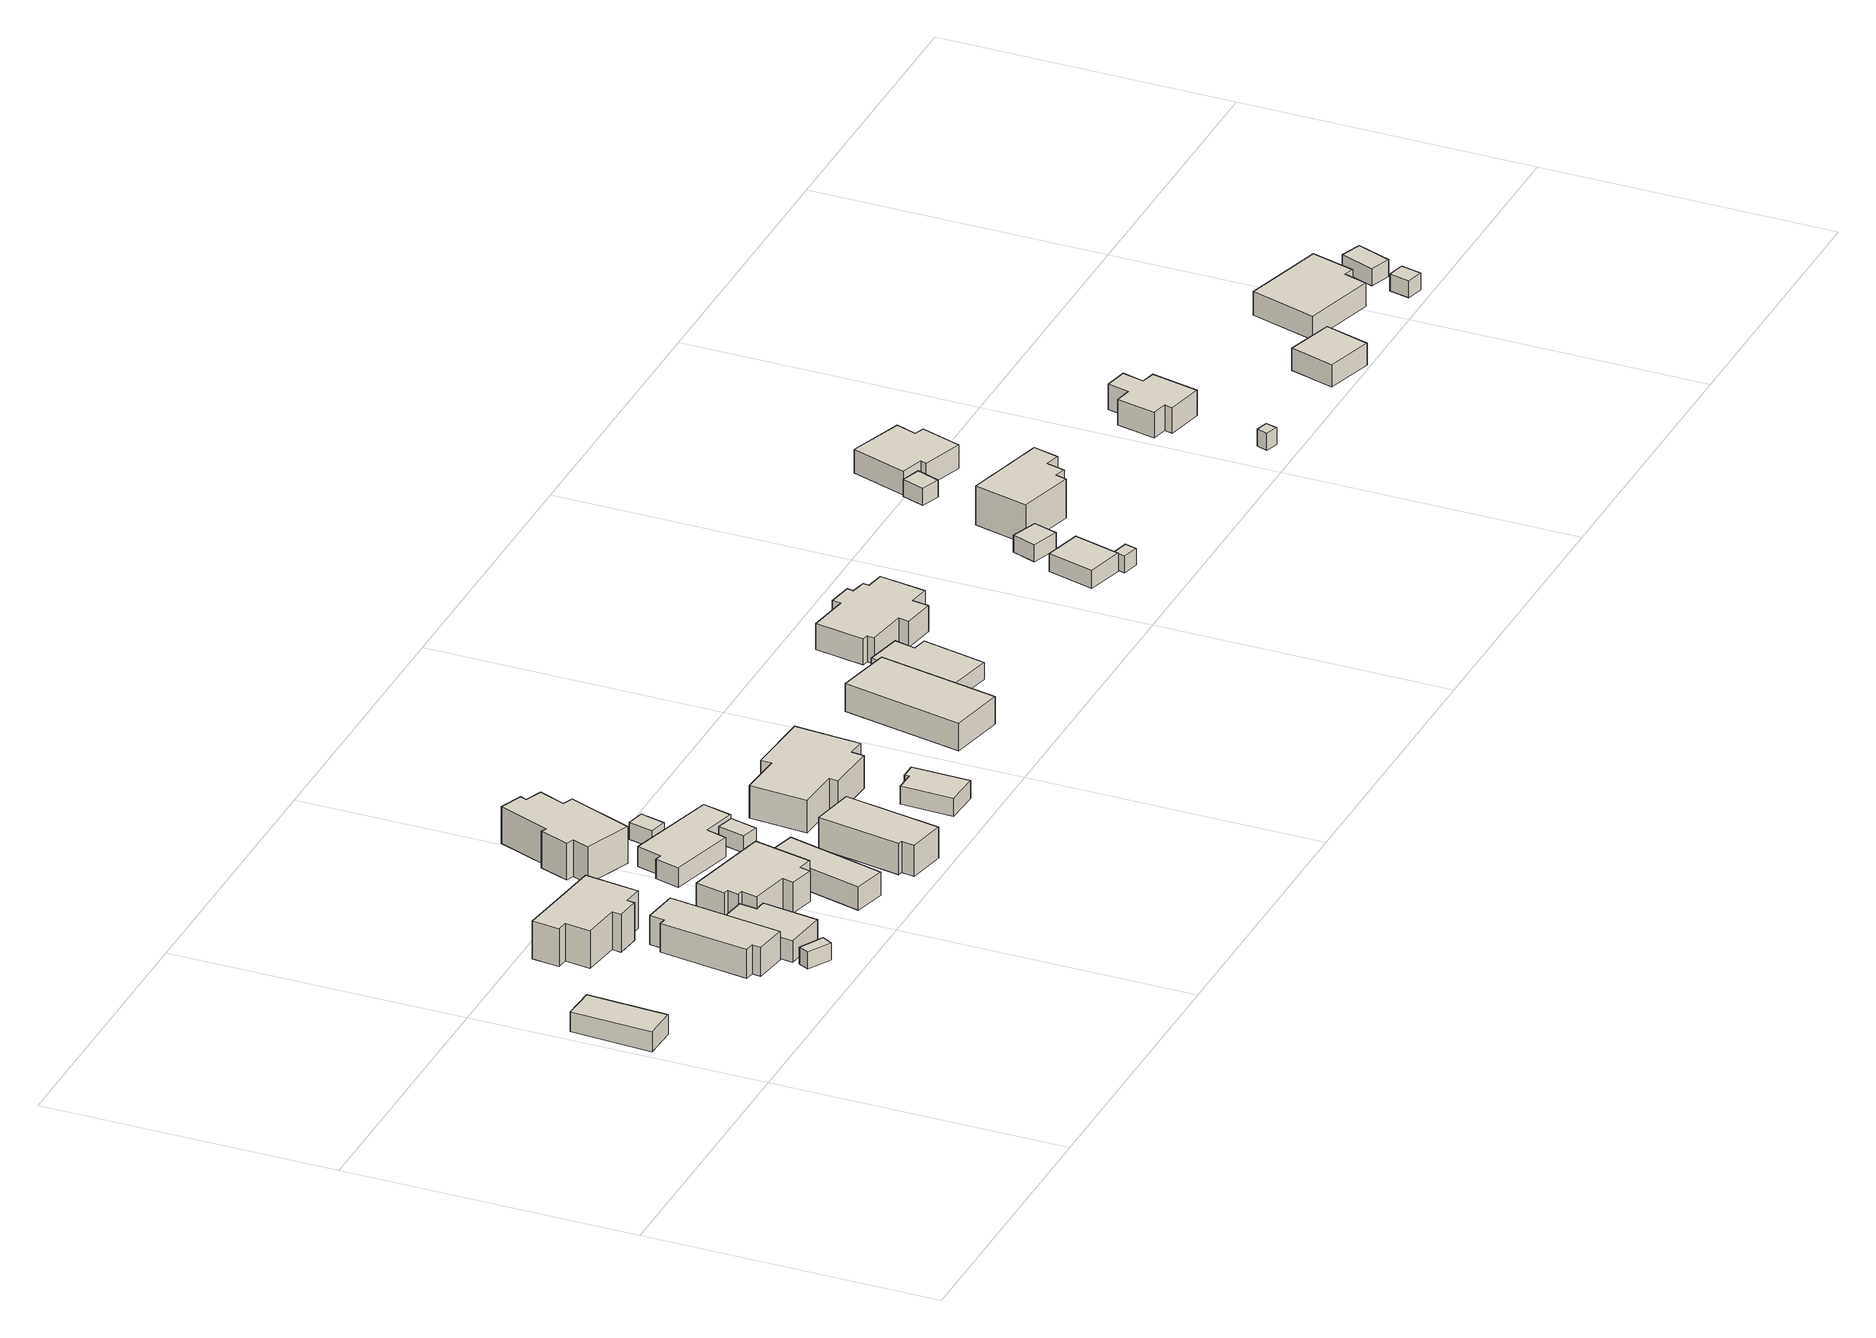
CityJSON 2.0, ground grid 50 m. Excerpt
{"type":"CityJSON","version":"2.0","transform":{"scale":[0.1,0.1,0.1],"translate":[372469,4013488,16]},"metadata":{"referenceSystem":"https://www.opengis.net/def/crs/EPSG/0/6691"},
"CityObjects":{
"building1":{"type":"Building","attributes":{"枝番":1,"利根川水系渡良瀬川洪水浸水想定区域（計画規模）.規模":"L1","利根川水系渡良瀬川洪水浸水想定区域（計画規模）.浸水ランク":"2","利根川水系渡良瀬川洪水浸水想定区域（計画規模）.浸水深":0.56,"利根川水系渡良瀬川洪水浸水想定区域（想定最大規模）.規模":"L2","利根川水系渡良瀬川洪水浸水想定区域（想定最大規模）.浸水ランク":"2","利根川水系渡良瀬川洪水浸水想定区域（想定最大規模）.浸水深":0.92,"利根川水系渡良瀬川洪水浸水想定区域（想定最大規模）.継続時間":4.9,"利根川水系利根川洪水浸水想定区域（計画規模）.規模":"L1","利根川水系利根川洪水浸水想定区域（計画規模）.浸水ランク":"2","利根川水系利根川洪水浸水想定区域（計画規模）.浸水深":1.5,"利根川水系利根川洪水浸水想定区域（想定最大規模）.規模":"L2","利根川水系利根川洪水浸水想定区域（想定最大規模）.浸水ランク":"3","利根川水系利根川洪水浸水想定区域（想定最大規模）.浸水深":3.73,"usage":"411","measuredHeight":4.3,"BuildingDetails.prefecture":"10","BuildingDetails.city":"10207","BuildingDetails.surveyYear":2016},"geometry":[{"type":"Solid","lod":"1","boundaries":[[[[0,1,2,3]],[[2,4,5,3]],[[1,6,4,2]],[[0,7,6,1]],[[3,5,7,0]],[[4,6,7,5]]]]}]},
"building2":{"type":"Building","attributes":{"枝番":1,"利根川水系渡良瀬川洪水浸水想定区域（計画規模）.規模":"L1","利根川水系渡良瀬川洪水浸水想定区域（計画規模）.浸水ランク":"2","利根川水系渡良瀬川洪水浸水想定区域（計画規模）.浸水深":0.6,"利根川水系渡良瀬川洪水浸水想定区域（想定最大規模）.規模":"L2","利根川水系渡良瀬川洪水浸水想定区域（想定最大規模）.浸水ランク":"2","利根川水系渡良瀬川洪水浸水想定区域（想定最大規模）.浸水深":1.04,"利根川水系渡良瀬川洪水浸水想定区域（想定最大規模）.継続時間":5.2,"利根川水系利根川洪水浸水想定区域（計画規模）.規模":"L1","利根川水系利根川洪水浸水想定区域（計画規模）.浸水ランク":"2","利根川水系利根川洪水浸水想定区域（計画規模）.浸水深":1.8,"利根川水系利根川洪水浸水想定区域（想定最大規模）.規模":"L2","利根川水系利根川洪水浸水想定区域（想定最大規模）.浸水ランク":"3","利根川水系利根川洪水浸水想定区域（想定最大規模）.浸水深":4.03,"BuildingDetails.prefecture":"10","BuildingDetails.city":"10207"},"geometry":[{"type":"Solid","lod":"1","boundaries":[[[[8,9,10,11]],[[10,12,13,11]],[[9,14,12,10]],[[8,15,14,9]],[[11,13,15,8]],[[12,14,15,13]]]]}]},
"building3":{"type":"Building","attributes":{"枝番":1,"利根川水系渡良瀬川洪水浸水想定区域（計画規模）.規模":"L1","利根川水系渡良瀬川洪水浸水想定区域（計画規模）.浸水ランク":"1","利根川水系渡良瀬川洪水浸水想定区域（計画規模）.浸水深":0.07,"利根川水系渡良瀬川洪水浸水想定区域（想定最大規模）.規模":"L2","利根川水系渡良瀬川洪水浸水想定区域（想定最大規模）.浸水ランク":"1","利根川水系渡良瀬川洪水浸水想定区域（想定最大規模）.浸水深":0.32,"利根川水系利根川洪水浸水想定区域（計画規模）.規模":"L1","利根川水系利根川洪水浸水想定区域（計画規模）.浸水ランク":"2","利根川水系利根川洪水浸水想定区域（計画規模）.浸水深":0.902,"利根川水系利根川洪水浸水想定区域（想定最大規模）.規模":"L2","利根川水系利根川洪水浸水想定区域（想定最大規模）.浸水ランク":"3","利根川水系利根川洪水浸水想定区域（想定最大規模）.浸水深":3.13,"usage":"411","measuredHeight":8.4,"BuildingDetails.prefecture":"10","BuildingDetails.city":"10207","BuildingDetails.surveyYear":2016},"geometry":[{"type":"Solid","lod":"1","boundaries":[[[[16,17,18,19,20,21,22,23,24,25]],[[24,26,27,25]],[[23,28,26,24]],[[22,29,28,23]],[[21,30,29,22]],[[20,31,30,21]],[[19,32,31,20]],[[18,33,32,19]],[[17,34,33,18]],[[16,35,34,17]],[[25,27,35,16]],[[26,28,29,30,31,32,33,34,35,27]]]]}]},
"building4":{"type":"Building","attributes":{"枝番":1,"利根川水系渡良瀬川洪水浸水想定区域（計画規模）.規模":"L1","利根川水系渡良瀬川洪水浸水想定区域（計画規模）.浸水ランク":"1","利根川水系渡良瀬川洪水浸水想定区域（計画規模）.浸水深":0.01,"利根川水系渡良瀬川洪水浸水想定区域（想定最大規模）.規模":"L2","利根川水系渡良瀬川洪水浸水想定区域（想定最大規模）.浸水ランク":"1","利根川水系渡良瀬川洪水浸水想定区域（想定最大規模）.浸水深":0.39,"利根川水系渡良瀬川洪水浸水想定区域（想定最大規模）.継続時間":5.2,"利根川水系利根川洪水浸水想定区域（計画規模）.規模":"L1","利根川水系利根川洪水浸水想定区域（計画規模）.浸水ランク":"2","利根川水系利根川洪水浸水想定区域（計画規模）.浸水深":1.1,"利根川水系利根川洪水浸水想定区域（想定最大規模）.規模":"L2","利根川水系利根川洪水浸水想定区域（想定最大規模）.浸水ランク":"3","利根川水系利根川洪水浸水想定区域（想定最大規模）.浸水深":3.33,"usage":"411","measuredHeight":5.4,"BuildingDetails.prefecture":"10","BuildingDetails.city":"10207","BuildingDetails.surveyYear":2016},"geometry":[{"type":"Solid","lod":"1","boundaries":[[[[36,37,38,39,40,41,42,43]],[[42,44,45,43]],[[41,46,44,42]],[[40,47,46,41]],[[39,48,47,40]],[[38,49,48,39]],[[37,50,49,38]],[[36,51,50,37]],[[43,45,51,36]],[[44,46,47,48,49,50,51,45]]]]}]},
"building5":{"type":"Building","attributes":{"枝番":1,"利根川水系渡良瀬川洪水浸水想定区域（計画規模）.規模":"L1","利根川水系渡良瀬川洪水浸水想定区域（計画規模）.浸水ランク":"1","利根川水系渡良瀬川洪水浸水想定区域（計画規模）.浸水深":0.15,"利根川水系渡良瀬川洪水浸水想定区域（想定最大規模）.規模":"L2","利根川水系渡良瀬川洪水浸水想定区域（想定最大規模）.浸水ランク":"2","利根川水系渡良瀬川洪水浸水想定区域（想定最大規模）.浸水深":0.56,"利根川水系渡良瀬川洪水浸水想定区域（想定最大規模）.継続時間":5.2,"利根川水系利根川洪水浸水想定区域（計画規模）.規模":"L1","利根川水系利根川洪水浸水想定区域（計画規模）.浸水ランク":"2","利根川水系利根川洪水浸水想定区域（計画規模）.浸水深":1.3,"利根川水系利根川洪水浸水想定区域（想定最大規模）.規模":"L2","利根川水系利根川洪水浸水想定区域（想定最大規模）.浸水ランク":"3","利根川水系利根川洪水浸水想定区域（想定最大規模）.浸水深":3.53,"usage":"411","measuredHeight":4.9,"BuildingDetails.prefecture":"10","BuildingDetails.city":"10207","BuildingDetails.surveyYear":2016},"geometry":[{"type":"Solid","lod":"1","boundaries":[[[[52,53,54,55,56,57]],[[56,58,59,57]],[[55,60,58,56]],[[54,61,60,55]],[[53,62,61,54]],[[52,63,62,53]],[[57,59,63,52]],[[58,60,61,62,63,59]]]]}]},
"building6":{"type":"Building","attributes":{"枝番":1,"利根川水系渡良瀬川洪水浸水想定区域（計画規模）.規模":"L1","利根川水系渡良瀬川洪水浸水想定区域（計画規模）.浸水ランク":"1","利根川水系渡良瀬川洪水浸水想定区域（計画規模）.浸水深":0.26,"利根川水系渡良瀬川洪水浸水想定区域（想定最大規模）.規模":"L2","利根川水系渡良瀬川洪水浸水想定区域（想定最大規模）.浸水ランク":"2","利根川水系渡良瀬川洪水浸水想定区域（想定最大規模）.浸水深":0.66,"利根川水系渡良瀬川洪水浸水想定区域（想定最大規模）.継続時間":2.8,"利根川水系利根川洪水浸水想定区域（計画規模）.規模":"L1","利根川水系利根川洪水浸水想定区域（計画規模）.浸水ランク":"2","利根川水系利根川洪水浸水想定区域（計画規模）.浸水深":1.4,"利根川水系利根川洪水浸水想定区域（想定最大規模）.規模":"L2","利根川水系利根川洪水浸水想定区域（想定最大規模）.浸水ランク":"3","利根川水系利根川洪水浸水想定区域（想定最大規模）.浸水深":3.63,"usage":"411","measuredHeight":7.6,"BuildingDetails.prefecture":"10","BuildingDetails.city":"10207","BuildingDetails.surveyYear":2016},"geometry":[{"type":"Solid","lod":"1","boundaries":[[[[64,65,66,67,68,69,70,71,72,73,74,75]],[[74,76,77,75]],[[73,78,76,74]],[[72,79,78,73]],[[71,80,79,72]],[[70,81,80,71]],[[69,82,81,70]],[[68,83,82,69]],[[67,84,83,68]],[[66,85,84,67]],[[65,86,85,66]],[[64,87,86,65]],[[75,77,87,64]],[[76,78,79,80,81,82,83,84,85,86,87,77]]]]}]},
"building7":{"type":"Building","attributes":{"枝番":1,"利根川水系渡良瀬川洪水浸水想定区域（計画規模）.規模":"L1","利根川水系渡良瀬川洪水浸水想定区域（計画規模）.浸水ランク":"1","利根川水系渡良瀬川洪水浸水想定区域（計画規模）.浸水深":0.34,"利根川水系渡良瀬川洪水浸水想定区域（想定最大規模）.規模":"L2","利根川水系渡良瀬川洪水浸水想定区域（想定最大規模）.浸水ランク":"2","利根川水系渡良瀬川洪水浸水想定区域（想定最大規模）.浸水深":0.71,"利根川水系渡良瀬川洪水浸水想定区域（想定最大規模）.継続時間":2.8,"利根川水系利根川洪水浸水想定区域（計画規模）.規模":"L1","利根川水系利根川洪水浸水想定区域（計画規模）.浸水ランク":"2","利根川水系利根川洪水浸水想定区域（計画規模）.浸水深":1.5,"利根川水系利根川洪水浸水想定区域（想定最大規模）.規模":"L2","利根川水系利根川洪水浸水想定区域（想定最大規模）.浸水ランク":"3","利根川水系利根川洪水浸水想定区域（想定最大規模）.浸水深":3.73,"usage":"413","measuredHeight":4.6,"BuildingDetails.prefecture":"10","BuildingDetails.city":"10207","BuildingDetails.surveyYear":2016},"geometry":[{"type":"Solid","lod":"1","boundaries":[[[[88,89,90,91]],[[90,92,93,91]],[[89,94,92,90]],[[88,95,94,89]],[[91,93,95,88]],[[92,94,95,93]]]]}]},
"building8":{"type":"Building","attributes":{"枝番":1,"利根川水系渡良瀬川洪水浸水想定区域（計画規模）.規模":"L1","利根川水系渡良瀬川洪水浸水想定区域（計画規模）.浸水ランク":"1","利根川水系渡良瀬川洪水浸水想定区域（計画規模）.浸水深":0.2,"利根川水系渡良瀬川洪水浸水想定区域（想定最大規模）.規模":"L2","利根川水系渡良瀬川洪水浸水想定区域（想定最大規模）.浸水ランク":"1","利根川水系渡良瀬川洪水浸水想定区域（想定最大規模）.浸水深":0.25,"利根川水系利根川洪水浸水想定区域（計画規模）.規模":"L1","利根川水系利根川洪水浸水想定区域（計画規模）.浸水ランク":"2","利根川水系利根川洪水浸水想定区域（計画規模）.浸水深":0.902,"利根川水系利根川洪水浸水想定区域（想定最大規模）.規模":"L2","利根川水系利根川洪水浸水想定区域（想定最大規模）.浸水ランク":"3","利根川水系利根川洪水浸水想定区域（想定最大規模）.浸水深":3.13,"usage":"411","measuredHeight":7.8,"BuildingDetails.prefecture":"10","BuildingDetails.city":"10207","BuildingDetails.surveyYear":2016},"geometry":[{"type":"Solid","lod":"1","boundaries":[[[[96,97,98,99,100,101,102,103,104,105,106,107]],[[106,108,109,107]],[[105,110,108,106]],[[104,111,110,105]],[[103,112,111,104]],[[102,113,112,103]],[[101,114,113,102]],[[100,115,114,101]],[[99,116,115,100]],[[98,117,116,99]],[[97,118,117,98]],[[96,119,118,97]],[[107,109,119,96]],[[108,110,111,112,113,114,115,116,117,118,119,109]]]]}]},
"building9":{"type":"Building","attributes":{"枝番":1,"利根川水系渡良瀬川洪水浸水想定区域（計画規模）.規模":"L1","利根川水系渡良瀬川洪水浸水想定区域（計画規模）.浸水ランク":"1","利根川水系渡良瀬川洪水浸水想定区域（計画規模）.浸水深":0.43,"利根川水系渡良瀬川洪水浸水想定区域（想定最大規模）.規模":"L2","利根川水系渡良瀬川洪水浸水想定区域（想定最大規模）.浸水ランク":"2","利根川水系渡良瀬川洪水浸水想定区域（想定最大規模）.浸水深":0.79,"利根川水系渡良瀬川洪水浸水想定区域（想定最大規模）.継続時間":5.4,"利根川水系利根川洪水浸水想定区域（計画規模）.規模":"L1","利根川水系利根川洪水浸水想定区域（計画規模）.浸水ランク":"2","利根川水系利根川洪水浸水想定区域（計画規模）.浸水深":1.5,"利根川水系利根川洪水浸水想定区域（想定最大規模）.規模":"L2","利根川水系利根川洪水浸水想定区域（想定最大規模）.浸水ランク":"3","利根川水系利根川洪水浸水想定区域（想定最大規模）.浸水深":3.73,"usage":"411","measuredHeight":4.5,"BuildingDetails.prefecture":"10","BuildingDetails.city":"10207","BuildingDetails.surveyYear":2016},"geometry":[{"type":"Solid","lod":"1","boundaries":[[[[120,121,122,123,124,125,126,127]],[[126,128,129,127]],[[125,130,128,126]],[[124,131,130,125]],[[123,132,131,124]],[[122,133,132,123]],[[121,134,133,122]],[[120,135,134,121]],[[127,129,135,120]],[[128,130,131,132,133,134,135,129]]]]}]},
"building10":{"type":"Building","attributes":{"枝番":1,"利根川水系渡良瀬川洪水浸水想定区域（計画規模）.規模":"L1","利根川水系渡良瀬川洪水浸水想定区域（計画規模）.浸水ランク":"1","利根川水系渡良瀬川洪水浸水想定区域（計画規模）.浸水深":0.09,"利根川水系渡良瀬川洪水浸水想定区域（想定最大規模）.規模":"L2","利根川水系渡良瀬川洪水浸水想定区域（想定最大規模）.浸水ランク":"1","利根川水系渡良瀬川洪水浸水想定区域（想定最大規模）.浸水深":0.49,"利根川水系渡良瀬川洪水浸水想定区域（想定最大規模）.継続時間":2.8,"利根川水系利根川洪水浸水想定区域（計画規模）.規模":"L1","利根川水系利根川洪水浸水想定区域（計画規模）.浸水ランク":"2","利根川水系利根川洪水浸水想定区域（計画規模）.浸水深":1.3,"利根川水系利根川洪水浸水想定区域（想定最大規模）.規模":"L2","利根川水系利根川洪水浸水想定区域（想定最大規模）.浸水ランク":"3","利根川水系利根川洪水浸水想定区域（想定最大規模）.浸水深":3.53,"usage":"411","measuredHeight":6.5,"BuildingDetails.prefecture":"10","BuildingDetails.city":"10207","BuildingDetails.surveyYear":2016},"geometry":[{"type":"Solid","lod":"1","boundaries":[[[[136,137,138,139,140,141]],[[140,142,143,141]],[[139,144,142,140]],[[138,145,144,139]],[[137,146,145,138]],[[136,147,146,137]],[[141,143,147,136]],[[142,144,145,146,147,143]]]]}]},
"building11":{"type":"Building","attributes":{"枝番":1,"利根川水系渡良瀬川洪水浸水想定区域（計画規模）.規模":"L1","利根川水系渡良瀬川洪水浸水想定区域（計画規模）.浸水ランク":"1","利根川水系渡良瀬川洪水浸水想定区域（計画規模）.浸水深":0.44,"利根川水系渡良瀬川洪水浸水想定区域（想定最大規模）.規模":"L2","利根川水系渡良瀬川洪水浸水想定区域（想定最大規模）.浸水ランク":"2","利根川水系渡良瀬川洪水浸水想定区域（想定最大規模）.浸水深":0.8,"利根川水系渡良瀬川洪水浸水想定区域（想定最大規模）.継続時間":5.4,"利根川水系利根川洪水浸水想定区域（計画規模）.規模":"L1","利根川水系利根川洪水浸水想定区域（計画規模）.浸水ランク":"2","利根川水系利根川洪水浸水想定区域（計画規模）.浸水深":1.5,"利根川水系利根川洪水浸水想定区域（想定最大規模）.規模":"L2","利根川水系利根川洪水浸水想定区域（想定最大規模）.浸水ランク":"3","利根川水系利根川洪水浸水想定区域（想定最大規模）.浸水深":3.73,"usage":"411","BuildingDetails.prefecture":"10","BuildingDetails.city":"10207","BuildingDetails.surveyYear":2016},"geometry":[{"type":"Solid","lod":"1","boundaries":[[[[148,149,150,151]],[[150,152,153,151]],[[149,154,152,150]],[[148,155,154,149]],[[151,153,155,148]],[[152,154,155,153]]]]}]},
"building12":{"type":"Building","attributes":{"枝番":1,"利根川水系渡良瀬川洪水浸水想定区域（計画規模）.規模":"L1","利根川水系渡良瀬川洪水浸水想定区域（計画規模）.浸水ランク":"1","利根川水系渡良瀬川洪水浸水想定区域（計画規模）.浸水深":0.3,"利根川水系渡良瀬川洪水浸水想定区域（想定最大規模）.規模":"L2","利根川水系渡良瀬川洪水浸水想定区域（想定最大規模）.浸水ランク":"2","利根川水系渡良瀬川洪水浸水想定区域（想定最大規模）.浸水深":0.66,"利根川水系渡良瀬川洪水浸水想定区域（想定最大規模）.継続時間":5.4,"利根川水系利根川洪水浸水想定区域（計画規模）.規模":"L1","利根川水系利根川洪水浸水想定区域（計画規模）.浸水ランク":"2","利根川水系利根川洪水浸水想定区域（計画規模）.浸水深":1.4,"利根川水系利根川洪水浸水想定区域（想定最大規模）.規模":"L2","利根川水系利根川洪水浸水想定区域（想定最大規模）.浸水ランク":"3","利根川水系利根川洪水浸水想定区域（想定最大規模）.浸水深":3.63,"usage":"411","BuildingDetails.prefecture":"10","BuildingDetails.city":"10207","BuildingDetails.surveyYear":2016},"geometry":[{"type":"Solid","lod":"1","boundaries":[[[[156,157,158,159]],[[158,160,161,159]],[[157,162,160,158]],[[156,163,162,157]],[[159,161,163,156]],[[160,162,163,161]]]]}]},
"building13":{"type":"Building","attributes":{"枝番":1,"利根川水系渡良瀬川洪水浸水想定区域（計画規模）.規模":"L1","利根川水系渡良瀬川洪水浸水想定区域（計画規模）.浸水ランク":"1","利根川水系渡良瀬川洪水浸水想定区域（計画規模）.浸水深":0.09,"利根川水系渡良瀬川洪水浸水想定区域（想定最大規模）.規模":"L2","利根川水系渡良瀬川洪水浸水想定区域（想定最大規模）.浸水ランク":"1","利根川水系渡良瀬川洪水浸水想定区域（想定最大規模）.浸水深":0.32,"利根川水系渡良瀬川洪水浸水想定区域（想定最大規模）.継続時間":4.3,"利根川水系利根川洪水浸水想定区域（計画規模）.規模":"L1","利根川水系利根川洪水浸水想定区域（計画規模）.浸水ランク":"2","利根川水系利根川洪水浸水想定区域（計画規模）.浸水深":1.1,"利根川水系利根川洪水浸水想定区域（想定最大規模）.規模":"L2","利根川水系利根川洪水浸水想定区域（想定最大規模）.浸水ランク":"3","利根川水系利根川洪水浸水想定区域（想定最大規模）.浸水深":3.33,"usage":"411","measuredHeight":8,"BuildingDetails.prefecture":"10","BuildingDetails.city":"10207","BuildingDetails.surveyYear":2016},"geometry":[{"type":"Solid","lod":"1","boundaries":[[[[164,165,166,167,168,169,170,171,172,173]],[[172,174,175,173]],[[171,176,174,172]],[[170,177,176,171]],[[169,178,177,170]],[[168,179,178,169]],[[167,180,179,168]],[[166,181,180,167]],[[165,182,181,166]],[[164,183,182,165]],[[173,175,183,164]],[[174,176,177,178,179,180,181,182,183,175]]]]}]},
"building14":{"type":"Building","attributes":{"枝番":1,"利根川水系渡良瀬川洪水浸水想定区域（計画規模）.規模":"L1","利根川水系渡良瀬川洪水浸水想定区域（計画規模）.浸水ランク":"1","利根川水系渡良瀬川洪水浸水想定区域（計画規模）.浸水深":0.12,"利根川水系渡良瀬川洪水浸水想定区域（想定最大規模）.規模":"L2","利根川水系渡良瀬川洪水浸水想定区域（想定最大規模）.浸水ランク":"1","利根川水系渡良瀬川洪水浸水想定区域（想定最大規模）.浸水深":0.48,"利根川水系渡良瀬川洪水浸水想定区域（想定最大規模）.継続時間":6.8,"利根川水系利根川洪水浸水想定区域（計画規模）.規模":"L1","利根川水系利根川洪水浸水想定区域（計画規模）.浸水ランク":"2","利根川水系利根川洪水浸水想定区域（計画規模）.浸水深":1.3,"利根川水系利根川洪水浸水想定区域（想定最大規模）.規模":"L2","利根川水系利根川洪水浸水想定区域（想定最大規模）.浸水ランク":"3","利根川水系利根川洪水浸水想定区域（想定最大規模）.浸水深":3.53,"usage":"411","measuredHeight":3.7,"BuildingDetails.prefecture":"10","BuildingDetails.city":"10207","BuildingDetails.surveyYear":2016},"geometry":[{"type":"Solid","lod":"1","boundaries":[[[[184,185,186,187,188,189]],[[188,190,191,189]],[[187,192,190,188]],[[186,193,192,187]],[[185,194,193,186]],[[184,195,194,185]],[[189,191,195,184]],[[190,192,193,194,195,191]]]]}]},
"building15":{"type":"Building","attributes":{"枝番":1,"利根川水系渡良瀬川洪水浸水想定区域（計画規模）.規模":"L1","利根川水系渡良瀬川洪水浸水想定区域（計画規模）.浸水ランク":"2","利根川水系渡良瀬川洪水浸水想定区域（計画規模）.浸水深":0.57,"利根川水系渡良瀬川洪水浸水想定区域（計画規模）.継続時間":5.1,"利根川水系渡良瀬川洪水浸水想定区域（想定最大規模）.規模":"L2","利根川水系渡良瀬川洪水浸水想定区域（想定最大規模）.浸水ランク":"2","利根川水系渡良瀬川洪水浸水想定区域（想定最大規模）.浸水深":0.89,"利根川水系渡良瀬川洪水浸水想定区域（想定最大規模）.継続時間":23.9,"利根川水系利根川洪水浸水想定区域（計画規模）.規模":"L1","利根川水系利根川洪水浸水想定区域（計画規模）.浸水ランク":"2","利根川水系利根川洪水浸水想定区域（計画規模）.浸水深":1.7,"利根川水系利根川洪水浸水想定区域（想定最大規模）.規模":"L2","利根川水系利根川洪水浸水想定区域（想定最大規模）.浸水ランク":"3","利根川水系利根川洪水浸水想定区域（想定最大規模）.浸水深":3.93,"usage":"411","measuredHeight":5.6,"BuildingDetails.prefecture":"10","BuildingDetails.city":"10207","BuildingDetails.surveyYear":2016},"geometry":[{"type":"Solid","lod":"1","boundaries":[[[[196,197,198,199]],[[198,200,201,199]],[[197,202,200,198]],[[196,203,202,197]],[[199,201,203,196]],[[200,202,203,201]]]]}]},
"building16":{"type":"Building","attributes":{"枝番":1,"利根川水系渡良瀬川洪水浸水想定区域（計画規模）.規模":"L1","利根川水系渡良瀬川洪水浸水想定区域（計画規模）.浸水ランク":"2","利根川水系渡良瀬川洪水浸水想定区域（計画規模）.浸水深":0.9,"利根川水系渡良瀬川洪水浸水想定区域（想定最大規模）.規模":"L2","利根川水系渡良瀬川洪水浸水想定区域（想定最大規模）.浸水ランク":"2","利根川水系渡良瀬川洪水浸水想定区域（想定最大規模）.浸水深":1.2,"利根川水系渡良瀬川洪水浸水想定区域（想定最大規模）.継続時間":8.4,"利根川水系利根川洪水浸水想定区域（計画規模）.規模":"L1","利根川水系利根川洪水浸水想定区域（計画規模）.浸水ランク":"2","利根川水系利根川洪水浸水想定区域（計画規模）.浸水深":2,"利根川水系利根川洪水浸水想定区域（想定最大規模）.規模":"L2","利根川水系利根川洪水浸水想定区域（想定最大規模）.浸水ランク":"3","利根川水系利根川洪水浸水想定区域（想定最大規模）.浸水深":4.23,"usage":"411","measuredHeight":3.7,"BuildingDetails.prefecture":"10","BuildingDetails.city":"10207","BuildingDetails.surveyYear":2016},"geometry":[{"type":"Solid","lod":"1","boundaries":[[[[204,205,206,207,208,209]],[[208,210,211,209]],[[207,212,210,208]],[[206,213,212,207]],[[205,214,213,206]],[[204,215,214,205]],[[209,211,215,204]],[[210,212,213,214,215,211]]]]}]},
"building17":{"type":"Building","attributes":{"枝番":1,"利根川水系渡良瀬川洪水浸水想定区域（計画規模）.規模":"L1","利根川水系渡良瀬川洪水浸水想定区域（計画規模）.浸水ランク":"1","利根川水系渡良瀬川洪水浸水想定区域（計画規模）.浸水深":0.49,"利根川水系渡良瀬川洪水浸水想定区域（想定最大規模）.規模":"L2","利根川水系渡良瀬川洪水浸水想定区域（想定最大規模）.浸水ランク":"2","利根川水系渡良瀬川洪水浸水想定区域（想定最大規模）.浸水深":0.76,"利根川水系渡良瀬川洪水浸水想定区域（想定最大規模）.継続時間":8.4,"利根川水系利根川洪水浸水想定区域（計画規模）.規模":"L1","利根川水系利根川洪水浸水想定区域（計画規模）.浸水ランク":"2","利根川水系利根川洪水浸水想定区域（計画規模）.浸水深":1.5,"利根川水系利根川洪水浸水想定区域（想定最大規模）.規模":"L2","利根川水系利根川洪水浸水想定区域（想定最大規模）.浸水ランク":"3","利根川水系利根川洪水浸水想定区域（想定最大規模）.浸水深":3.73,"usage":"411","measuredHeight":7.4,"BuildingDetails.prefecture":"10","BuildingDetails.city":"10207","BuildingDetails.surveyYear":2016},"geometry":[{"type":"Solid","lod":"1","boundaries":[[[[216,217,218,219,220,221,222,223,224,225,226,227,228,229,230,231]],[[230,232,233,231]],[[229,234,232,230]],[[228,235,234,229]],[[227,236,235,228]],[[226,237,236,227]],[[225,238,237,226]],[[224,239,238,225]],[[223,240,239,224]],[[222,241,240,223]],[[221,242,241,222]],[[220,243,242,221]],[[219,244,243,220]],[[218,245,244,219]],[[217,246,245,218]],[[216,247,246,217]],[[231,233,247,216]],[[232,234,235,236,237,238,239,240,241,242,243,244,245,246,247,233]]]]}]},
"building18":{"type":"Building","attributes":{"枝番":1,"利根川水系渡良瀬川洪水浸水想定区域（計画規模）.規模":"L1","利根川水系渡良瀬川洪水浸水想定区域（計画規模）.浸水ランク":"2","利根川水系渡良瀬川洪水浸水想定区域（計画規模）.浸水深":0.74,"利根川水系渡良瀬川洪水浸水想定区域（計画規模）.継続時間":6.8,"利根川水系渡良瀬川洪水浸水想定区域（想定最大規模）.規模":"L2","利根川水系渡良瀬川洪水浸水想定区域（想定最大規模）.浸水ランク":"2","利根川水系渡良瀬川洪水浸水想定区域（想定最大規模）.浸水深":1.01,"利根川水系渡良瀬川洪水浸水想定区域（想定最大規模）.継続時間":30.8,"利根川水系利根川洪水浸水想定区域（計画規模）.規模":"L1","利根川水系利根川洪水浸水想定区域（計画規模）.浸水ランク":"2","利根川水系利根川洪水浸水想定区域（計画規模）.浸水深":1.8,"利根川水系利根川洪水浸水想定区域（想定最大規模）.規模":"L2","利根川水系利根川洪水浸水想定区域（想定最大規模）.浸水ランク":"3","利根川水系利根川洪水浸水想定区域（想定最大規模）.浸水深":4.03,"measuredHeight":3.5,"BuildingDetails.prefecture":"10","BuildingDetails.city":"10207"},"geometry":[{"type":"Solid","lod":"1","boundaries":[[[[248,249,250,251]],[[250,252,253,251]],[[249,254,252,250]],[[248,255,254,249]],[[251,253,255,248]],[[252,254,255,253]]]]}]},
"building19":{"type":"Building","attributes":{"枝番":1,"利根川水系渡良瀬川洪水浸水想定区域（計画規模）.規模":"L1","利根川水系渡良瀬川洪水浸水想定区域（計画規模）.浸水ランク":"2","利根川水系渡良瀬川洪水浸水想定区域（計画規模）.浸水深":0.93,"利根川水系渡良瀬川洪水浸水想定区域（計画規模）.継続時間":6.4,"利根川水系渡良瀬川洪水浸水想定区域（想定最大規模）.規模":"L2","利根川水系渡良瀬川洪水浸水想定区域（想定最大規模）.浸水ランク":"2","利根川水系渡良瀬川洪水浸水想定区域（想定最大規模）.浸水深":1.21,"利根川水系渡良瀬川洪水浸水想定区域（想定最大規模）.継続時間":28.6,"利根川水系利根川洪水浸水想定区域（計画規模）.規模":"L1","利根川水系利根川洪水浸水想定区域（計画規模）.浸水ランク":"2","利根川水系利根川洪水浸水想定区域（計画規模）.浸水深":2,"利根川水系利根川洪水浸水想定区域（想定最大規模）.規模":"L2","利根川水系利根川洪水浸水想定区域（想定最大規模）.浸水ランク":"3","利根川水系利根川洪水浸水想定区域（想定最大規模）.浸水深":4.23,"BuildingDetails.prefecture":"10","BuildingDetails.city":"10207"},"geometry":[{"type":"Solid","lod":"1","boundaries":[[[[256,257,258,259]],[[258,260,261,259]],[[257,262,260,258]],[[256,263,262,257]],[[259,261,263,256]],[[260,262,263,261]]]]}]},
"building20":{"type":"Building","attributes":{"枝番":1,"利根川水系渡良瀬川洪水浸水想定区域（計画規模）.規模":"L1","利根川水系渡良瀬川洪水浸水想定区域（計画規模）.浸水ランク":"2","利根川水系渡良瀬川洪水浸水想定区域（計画規模）.浸水深":0.67,"利根川水系渡良瀬川洪水浸水想定区域（計画規模）.継続時間":5.3,"利根川水系渡良瀬川洪水浸水想定区域（想定最大規模）.規模":"L2","利根川水系渡良瀬川洪水浸水想定区域（想定最大規模）.浸水ランク":"2","利根川水系渡良瀬川洪水浸水想定区域（想定最大規模）.浸水深":0.93,"利根川水系渡良瀬川洪水浸水想定区域（想定最大規模）.継続時間":22,"利根川水系利根川洪水浸水想定区域（計画規模）.規模":"L1","利根川水系利根川洪水浸水想定区域（計画規模）.浸水ランク":"2","利根川水系利根川洪水浸水想定区域（計画規模）.浸水深":1.7,"利根川水系利根川洪水浸水想定区域（想定最大規模）.規模":"L2","利根川水系利根川洪水浸水想定区域（想定最大規模）.浸水ランク":"3","利根川水系利根川洪水浸水想定区域（想定最大規模）.浸水深":3.93,"BuildingDetails.prefecture":"10","BuildingDetails.city":"10207"},"geometry":[{"type":"Solid","lod":"1","boundaries":[[[[264,265,266,267]],[[266,268,269,267]],[[265,270,268,266]],[[264,271,270,265]],[[267,269,271,264]],[[268,270,271,269]]]]}]},
"building21":{"type":"Building","attributes":{"枝番":1,"利根川水系渡良瀬川洪水浸水想定区域（計画規模）.規模":"L1","利根川水系渡良瀬川洪水浸水想定区域（計画規模）.浸水ランク":"2","利根川水系渡良瀬川洪水浸水想定区域（計画規模）.浸水深":0.6,"利根川水系渡良瀬川洪水浸水想定区域（計画規模）.継続時間":5.3,"利根川水系渡良瀬川洪水浸水想定区域（想定最大規模）.規模":"L2","利根川水系渡良瀬川洪水浸水想定区域（想定最大規模）.浸水ランク":"2","利根川水系渡良瀬川洪水浸水想定区域（想定最大規模）.浸水深":0.86,"利根川水系渡良瀬川洪水浸水想定区域（想定最大規模）.継続時間":22,"利根川水系矢場川洪水浸水想定区域（想定最大規模）.規模":"L2","利根川水系矢場川洪水浸水想定区域（想定最大規模）.浸水ランク":"1","利根川水系矢場川洪水浸水想定区域（想定最大規模）.浸水深":0.19,"利根川水系利根川洪水浸水想定区域（計画規模）.規模":"L1","利根川水系利根川洪水浸水想定区域（計画規模）.浸水ランク":"2","利根川水系利根川洪水浸水想定区域（計画規模）.浸水深":1.6,"利根川水系利根川洪水浸水想定区域（想定最大規模）.規模":"L2","利根川水系利根川洪水浸水想定区域（想定最大規模）.浸水ランク":"3","利根川水系利根川洪水浸水想定区域（想定最大規模）.浸水深":3.83,"measuredHeight":8,"BuildingDetails.prefecture":"10","BuildingDetails.city":"10207"},"geometry":[{"type":"Solid","lod":"1","boundaries":[[[[272,273,274,275,276,277,278,279]],[[278,280,281,279]],[[277,282,280,278]],[[276,283,282,277]],[[275,284,283,276]],[[274,285,284,275]],[[273,286,285,274]],[[272,287,286,273]],[[279,281,287,272]],[[280,282,283,284,285,286,287,281]]]]}]},
"building22":{"type":"Building","attributes":{"枝番":1,"利根川水系渡良瀬川洪水浸水想定区域（計画規模）.規模":"L1","利根川水系渡良瀬川洪水浸水想定区域（計画規模）.浸水ランク":"2","利根川水系渡良瀬川洪水浸水想定区域（計画規模）.浸水深":0.83,"利根川水系渡良瀬川洪水浸水想定区域（計画規模）.継続時間":8.6,"利根川水系渡良瀬川洪水浸水想定区域（想定最大規模）.規模":"L2","利根川水系渡良瀬川洪水浸水想定区域（想定最大規模）.浸水ランク":"2","利根川水系渡良瀬川洪水浸水想定区域（想定最大規模）.浸水深":1.09,"利根川水系渡良瀬川洪水浸水想定区域（想定最大規模）.継続時間":52.9,"利根川水系矢場川洪水浸水想定区域（想定最大規模）.規模":"L2","利根川水系利根川洪水浸水想定区域（計画規模）.規模":"L1","利根川水系利根川洪水浸水想定区域（計画規模）.浸水ランク":"2","利根川水系利根川洪水浸水想定区域（計画規模）.浸水深":1.8,"利根川水系利根川洪水浸水想定区域（想定最大規模）.規模":"L2","利根川水系利根川洪水浸水想定区域（想定最大規模）.浸水ランク":"3","利根川水系利根川洪水浸水想定区域（想定最大規模）.浸水深":4.03,"measuredHeight":3.1,"BuildingDetails.prefecture":"10","BuildingDetails.city":"10207"},"geometry":[{"type":"Solid","lod":"1","boundaries":[[[[288,289,290,291]],[[290,292,293,291]],[[289,294,292,290]],[[288,295,294,289]],[[291,293,295,288]],[[292,294,295,293]]]]}]},
"building23":{"type":"Building","attributes":{"枝番":1,"利根川水系渡良瀬川洪水浸水想定区域（計画規模）.規模":"L1","利根川水系渡良瀬川洪水浸水想定区域（計画規模）.浸水ランク":"2","利根川水系渡良瀬川洪水浸水想定区域（計画規模）.浸水深":0.77,"利根川水系渡良瀬川洪水浸水想定区域（計画規模）.継続時間":8.6,"利根川水系渡良瀬川洪水浸水想定区域（想定最大規模）.規模":"L2","利根川水系渡良瀬川洪水浸水想定区域（想定最大規模）.浸水ランク":"2","利根川水系渡良瀬川洪水浸水想定区域（想定最大規模）.浸水深":1.02,"利根川水系渡良瀬川洪水浸水想定区域（想定最大規模）.継続時間":52.9,"利根川水系矢場川洪水浸水想定区域（想定最大規模）.規模":"L2","利根川水系矢場川洪水浸水想定区域（想定最大規模）.浸水ランク":"1","利根川水系矢場川洪水浸水想定区域（想定最大規模）.浸水深":0.01,"利根川水系利根川洪水浸水想定区域（計画規模）.規模":"L1","利根川水系利根川洪水浸水想定区域（計画規模）.浸水ランク":"2","利根川水系利根川洪水浸水想定区域（計画規模）.浸水深":1.7,"利根川水系利根川洪水浸水想定区域（想定最大規模）.規模":"L2","利根川水系利根川洪水浸水想定区域（想定最大規模）.浸水ランク":"3","利根川水系利根川洪水浸水想定区域（想定最大規模）.浸水深":3.93,"usage":"411","measuredHeight":5.2,"BuildingDetails.prefecture":"10","BuildingDetails.city":"10207","BuildingDetails.surveyYear":2016},"geometry":[{"type":"Solid","lod":"1","boundaries":[[[[296,297,298,299,300,301,302,303]],[[302,304,305,303]],[[301,306,304,302]],[[300,307,306,301]],[[299,308,307,300]],[[298,309,308,299]],[[297,310,309,298]],[[296,311,310,297]],[[303,305,311,296]],[[304,306,307,308,309,310,311,305]]]]}]},
"building24":{"type":"Building","attributes":{"枝番":1,"利根川水系渡良瀬川洪水浸水想定区域（計画規模）.規模":"L1","利根川水系渡良瀬川洪水浸水想定区域（計画規模）.浸水ランク":"2","利根川水系渡良瀬川洪水浸水想定区域（計画規模）.浸水深":0.76,"利根川水系渡良瀬川洪水浸水想定区域（計画規模）.継続時間":7.8,"利根川水系渡良瀬川洪水浸水想定区域（想定最大規模）.規模":"L2","利根川水系渡良瀬川洪水浸水想定区域（想定最大規模）.浸水ランク":"2","利根川水系渡良瀬川洪水浸水想定区域（想定最大規模）.浸水深":1.21,"利根川水系渡良瀬川洪水浸水想定区域（想定最大規模）.継続時間":41.5,"利根川水系矢場川洪水浸水想定区域（想定最大規模）.規模":"L2","利根川水系矢場川洪水浸水想定区域（想定最大規模）.浸水ランク":"1","利根川水系矢場川洪水浸水想定区域（想定最大規模）.浸水深":0.04,"利根川水系利根川洪水浸水想定区域（計画規模）.規模":"L1","利根川水系利根川洪水浸水想定区域（計画規模）.浸水ランク":"2","利根川水系利根川洪水浸水想定区域（計画規模）.浸水深":2,"利根川水系利根川洪水浸水想定区域（想定最大規模）.規模":"L2","利根川水系利根川洪水浸水想定区域（想定最大規模）.浸水ランク":"3","利根川水系利根川洪水浸水想定区域（想定最大規模）.浸水深":4.23,"BuildingDetails.prefecture":"10","BuildingDetails.city":"10207"},"geometry":[{"type":"Solid","lod":"1","boundaries":[[[[312,313,314,315]],[[314,316,317,315]],[[313,318,316,314]],[[312,319,318,313]],[[315,317,319,312]],[[316,318,319,317]]]]}]},
"building25":{"type":"Building","attributes":{"枝番":1,"利根川水系渡良瀬川洪水浸水想定区域（計画規模）.規模":"L1","利根川水系渡良瀬川洪水浸水想定区域（計画規模）.浸水ランク":"1","利根川水系渡良瀬川洪水浸水想定区域（計画規模）.浸水深":0.17,"利根川水系渡良瀬川洪水浸水想定区域（計画規模）.継続時間":7.9,"利根川水系渡良瀬川洪水浸水想定区域（想定最大規模）.規模":"L2","利根川水系渡良瀬川洪水浸水想定区域（想定最大規模）.浸水ランク":"1","利根川水系渡良瀬川洪水浸水想定区域（想定最大規模）.浸水深":0.46,"利根川水系渡良瀬川洪水浸水想定区域（想定最大規模）.継続時間":39.9,"利根川水系矢場川洪水浸水想定区域（想定最大規模）.規模":"L2","利根川水系利根川洪水浸水想定区域（計画規模）.規模":"L1","利根川水系利根川洪水浸水想定区域（計画規模）.浸水ランク":"2","利根川水系利根川洪水浸水想定区域（計画規模）.浸水深":0.601,"利根川水系利根川洪水浸水想定区域（想定最大規模）.規模":"L2","利根川水系利根川洪水浸水想定区域（想定最大規模）.浸水ランク":"2","利根川水系利根川洪水浸水想定区域（想定最大規模）.浸水深":2.83,"usage":"422","measuredHeight":10.4,"BuildingDetails.prefecture":"10","BuildingDetails.city":"10207","BuildingDetails.surveyYear":2016},"geometry":[{"type":"Solid","lod":"1","boundaries":[[[[320,321,322,323,324,325,326,327,328,329]],[[328,330,331,329]],[[327,332,330,328]],[[326,333,332,327]],[[325,334,333,326]],[[324,335,334,325]],[[323,336,335,324]],[[322,337,336,323]],[[321,338,337,322]],[[320,339,338,321]],[[329,331,339,320]],[[330,332,333,334,335,336,337,338,339,331]]]]}]},
"building26":{"type":"Building","attributes":{"枝番":1,"利根川水系渡良瀬川洪水浸水想定区域（計画規模）.規模":"L1","利根川水系渡良瀬川洪水浸水想定区域（計画規模）.浸水ランク":"2","利根川水系渡良瀬川洪水浸水想定区域（計画規模）.浸水深":0.61,"利根川水系渡良瀬川洪水浸水想定区域（計画規模）.継続時間":2.7,"利根川水系渡良瀬川洪水浸水想定区域（想定最大規模）.規模":"L2","利根川水系渡良瀬川洪水浸水想定区域（想定最大規模）.浸水ランク":"2","利根川水系渡良瀬川洪水浸水想定区域（想定最大規模）.浸水深":1.08,"利根川水系渡良瀬川洪水浸水想定区域（想定最大規模）.継続時間":20.3,"利根川水系利根川洪水浸水想定区域（計画規模）.規模":"L1","利根川水系利根川洪水浸水想定区域（計画規模）.浸水ランク":"2","利根川水系利根川洪水浸水想定区域（計画規模）.浸水深":1.9,"利根川水系利根川洪水浸水想定区域（想定最大規模）.規模":"L2","利根川水系利根川洪水浸水想定区域（想定最大規模）.浸水ランク":"3","利根川水系利根川洪水浸水想定区域（想定最大規模）.浸水深":4.13,"usage":"411","measuredHeight":4.7,"BuildingDetails.prefecture":"10","BuildingDetails.city":"10207","BuildingDetails.surveyYear":2016},"geometry":[{"type":"Solid","lod":"1","boundaries":[[[[340,341,342,343]],[[342,344,345,343]],[[341,346,344,342]],[[340,347,346,341]],[[343,345,347,340]],[[344,346,347,345]]]]}]},
"building27":{"type":"Building","attributes":{"枝番":1,"利根川水系渡良瀬川洪水浸水想定区域（計画規模）.規模":"L1","利根川水系渡良瀬川洪水浸水想定区域（計画規模）.浸水ランク":"1","利根川水系渡良瀬川洪水浸水想定区域（計画規模）.浸水深":0.38,"利根川水系渡良瀬川洪水浸水想定区域（計画規模）.継続時間":3.4,"利根川水系渡良瀬川洪水浸水想定区域（想定最大規模）.規模":"L2","利根川水系渡良瀬川洪水浸水想定区域（想定最大規模）.浸水ランク":"2","利根川水系渡良瀬川洪水浸水想定区域（想定最大規模）.浸水深":0.78,"利根川水系渡良瀬川洪水浸水想定区域（想定最大規模）.継続時間":24.5,"利根川水系矢場川洪水浸水想定区域（想定最大規模）.規模":"L2","利根川水系利根川洪水浸水想定区域（計画規模）.規模":"L1","利根川水系利根川洪水浸水想定区域（計画規模）.浸水ランク":"2","利根川水系利根川洪水浸水想定区域（計画規模）.浸水深":1.6,"利根川水系利根川洪水浸水想定区域（想定最大規模）.規模":"L2","利根川水系利根川洪水浸水想定区域（想定最大規模）.浸水ランク":"3","利根川水系利根川洪水浸水想定区域（想定最大規模）.浸水深":3.83,"usage":"411","measuredHeight":5.2,"BuildingDetails.prefecture":"10","BuildingDetails.city":"10207","BuildingDetails.surveyYear":2016},"geometry":[{"type":"Solid","lod":"1","boundaries":[[[[348,349,350,351,352,353]],[[352,354,355,353]],[[351,356,354,352]],[[350,357,356,351]],[[349,358,357,350]],[[348,359,358,349]],[[353,355,359,348]],[[354,356,357,358,359,355]]]]}]},
"building28":{"type":"Building","attributes":{"枝番":1,"利根川水系渡良瀬川洪水浸水想定区域（計画規模）.規模":"L1","利根川水系渡良瀬川洪水浸水想定区域（計画規模）.浸水ランク":"1","利根川水系渡良瀬川洪水浸水想定区域（計画規模）.浸水深":0.2,"利根川水系渡良瀬川洪水浸水想定区域（計画規模）.継続時間":3.4,"利根川水系渡良瀬川洪水浸水想定区域（想定最大規模）.規模":"L2","利根川水系渡良瀬川洪水浸水想定区域（想定最大規模）.浸水ランク":"2","利根川水系渡良瀬川洪水浸水想定区域（想定最大規模）.浸水深":0.66,"利根川水系渡良瀬川洪水浸水想定区域（想定最大規模）.継続時間":24.5,"利根川水系利根川洪水浸水想定区域（計画規模）.規模":"L1","利根川水系利根川洪水浸水想定区域（計画規模）.浸水ランク":"2","利根川水系利根川洪水浸水想定区域（計画規模）.浸水深":1.5,"利根川水系利根川洪水浸水想定区域（想定最大規模）.規模":"L2","利根川水系利根川洪水浸水想定区域（想定最大規模）.浸水ランク":"3","利根川水系利根川洪水浸水想定区域（想定最大規模）.浸水深":3.73,"measuredHeight":3.3,"BuildingDetails.prefecture":"10","BuildingDetails.city":"10207"},"geometry":[{"type":"Solid","lod":"1","boundaries":[[[[360,361,362,363]],[[362,364,365,363]],[[361,366,364,362]],[[360,367,366,361]],[[363,365,367,360]],[[364,366,367,365]]]]}]},
"building29":{"type":"Building","attributes":{"枝番":1,"利根川水系渡良瀬川洪水浸水想定区域（計画規模）.規模":"L1","利根川水系渡良瀬川洪水浸水想定区域（計画規模）.浸水ランク":"1","利根川水系渡良瀬川洪水浸水想定区域（計画規模）.浸水深":0.33,"利根川水系渡良瀬川洪水浸水想定区域（計画規模）.継続時間":3.4,"利根川水系渡良瀬川洪水浸水想定区域（想定最大規模）.規模":"L2","利根川水系渡良瀬川洪水浸水想定区域（想定最大規模）.浸水ランク":"2","利根川水系渡良瀬川洪水浸水想定区域（想定最大規模）.浸水深":0.76,"利根川水系渡良瀬川洪水浸水想定区域（想定最大規模）.継続時間":24.5,"利根川水系利根川洪水浸水想定区域（計画規模）.規模":"L1","利根川水系利根川洪水浸水想定区域（計画規模）.浸水ランク":"2","利根川水系利根川洪水浸水想定区域（計画規模）.浸水深":1.6,"利根川水系利根川洪水浸水想定区域（想定最大規模）.規模":"L2","利根川水系利根川洪水浸水想定区域（想定最大規模）.浸水ランク":"3","利根川水系利根川洪水浸水想定区域（想定最大規模）.浸水深":3.83,"usage":"411","BuildingDetails.prefecture":"10","BuildingDetails.city":"10207","BuildingDetails.surveyYear":2016},"geometry":[{"type":"Solid","lod":"1","boundaries":[[[[368,369,370,371]],[[370,372,373,371]],[[369,374,372,370]],[[368,375,374,369]],[[371,373,375,368]],[[372,374,375,373]]]]}]}
},
"vertices":[
[8,196,14],[15,335,14],[73,332,14],[66,194,14],[73,332,49],[66,194,49],[15,335,49],[8,196,49],
[334,76,12],[343,94,12],[384,72,12],[374,54,12],[384,72,42],[374,54,42],[343,94,42],[334,76,42],
[258,354,19],[260,369,19],[194,378,19],[200,422,19],[181,424,19],[187,471,19],[346,450,19],[334,358,19],[301,362,19],[299,349,19],[301,362,86],[299,349,86],[334,358,86],[346,450,86],[187,471,86],[181,424,86],[200,422,86],[194,378,86],[260,369,86],[258,354,86],
[284,133,13],[286,148,13],[270,150,13],[291,303,13],[303,301,13],[306,327,13],[368,319,13],[341,125,13],[368,319,64],[341,125,64],[306,327,64],[303,301,64],[291,303,64],[270,150,64],[286,148,64],[284,133,64],
[342,105,13],[360,231,13],[414,223,13],[410,193,13],[430,191,13],[416,95,13],[430,191,51],[416,95,51],[410,193,51],[414,223,51],[360,231,51],[342,105,51],
[475,160,16],[480,180,16],[413,195,16],[419,222,16],[409,224,16],[413,243,16],[404,245,16],[415,296,16],[567,262,16],[545,163,16],[521,168,16],[517,150,16],[521,168,70],[517,150,70],[545,163,70],[567,262,70],[415,296,70],[404,245,70],[413,243,70],[409,224,70],[419,222,70],[413,195,70],[480,180,70],[475,160,70],
[526,74,13],[569,242,13],[624,228,13],[581,60,13],[624,228,54],[581,60,54],[569,242,54],[526,74,54],
[431,483,17],[442,512,17],[429,517,17],[448,567,17],[457,563,17],[492,652,17],[531,637,17],[527,626,17],[556,614,17],[538,569,17],[556,562,17],[512,451,17],[556,562,82],[512,451,82],[538,569,82],[556,614,82],[527,626,82],[531,637,82],[492,652,82],[457,563,82],[448,567,82],[429,517,82],[442,512,82],[431,483,82],
[476,352,16],[488,394,16],[499,391,16],[511,434,16],[668,391,16],[655,341,16],[599,356,16],[589,321,16],[599,356,51],[589,321,51],[655,341,51],[668,391,51],[511,434,51],[499,391,51],[488,394,51],[476,352,51],
[648,33,16],[652,56,16],[644,57,16],[669,201,16],[744,187,16],[714,21,16],[744,187,71],[714,21,71],[669,201,71],[644,57,71],[652,56,71],[648,33,71],
[571,435,16],[581,478,16],[612,471,16],[601,428,16],[612,471,46],[601,428,46],[581,478,46],[571,435,46],
[613,301,15],[625,348,15],[655,340,15],[643,293,15],[655,340,45],[643,293,45],[625,348,45],[613,301,45],
[777,214,16],[778,230,16],[705,235,16],[712,334,16],[787,329,16],[788,348,16],[903,340,16],[895,227,16],[865,229,16],[863,208,16],[865,229,74],[863,208,74],[895,227,74],[903,340,74],[788,348,74],[787,329,74],[712,334,74],[705,235,74],[778,230,74],[777,214,74],
[840,49,15],[842,139,15],[875,138,15],[875,146,15],[902,146,15],[900,47,15],[902,146,47],[900,47,47],[875,146,47],[875,138,47],[842,139,47],[840,49,47],
[1031,122,11],[1073,329,11],[1169,309,11],[1127,103,11],[1169,309,60],[1127,103,60],[1073,329,60],[1031,122,60],
[1158,190,11],[1189,335,11],[1252,322,11],[1244,286,11],[1269,281,11],[1245,171,11],[1269,281,41],[1245,171,41],[1244,286,41],[1252,322,41],[1189,335,41],[1158,190,41],
[1284,313,14],[1287,331,14],[1217,342,14],[1219,354,14],[1208,356,14],[1222,441,14],[1294,430,14],[1296,445,14],[1338,438,14],[1336,427,14],[1362,422,14],[1361,411,14],[1392,406,14],[1379,326,14],[1344,332,14],[1340,304,14],[1344,332,60],[1340,304,60],[1379,326,60],[1392,406,60],[1361,411,60],[1362,422,60],[1336,427,60],[1338,438,60],[1296,445,60],[1294,430,60],[1222,441,60],[1208,356,60],[1219,354,60],[1217,342,60],[1287,331,60],[1284,313,60],
[1561,127,11],[1583,207,11],[1647,190,11],[1625,110,11],[1647,190,43],[1625,110,43],[1583,207,43],[1561,127,43],
[1626,100,10],[1631,120,10],[1659,113,10],[1654,93,10],[1659,113,40],[1654,93,40],[1631,120,40],[1626,100,40],
[1598,238,13],[1612,279,13],[1658,263,13],[1645,222,13],[1658,263,43],[1645,222,43],[1612,279,43],[1598,238,43],
[1643,272,12],[1667,365,12],[1809,328,12],[1797,284,12],[1772,291,12],[1764,259,12],[1745,264,12],[1740,246,12],[1745,264,81],[1740,246,81],[1764,259,81],[1772,291,81],[1797,284,81],[1809,328,81],[1667,365,81],[1643,272,81],
[1687,461,13],[1701,500,13],[1734,489,13],[1720,450,13],[1734,489,43],[1720,450,43],[1701,500,43],[1687,461,43],
[1742,479,12],[1745,489,12],[1706,502,12],[1738,597,12],[1831,565,12],[1819,530,12],[1836,524,12],[1813,455,12],[1836,524,54],[1813,455,54],[1819,530,54],[1831,565,54],[1738,597,54],[1706,502,54],[1745,489,54],[1742,479,54],
[2049,44,11],[2055,63,11],[2077,57,11],[2071,37,11],[2077,57,41],[2071,37,41],[2055,63,41],[2049,44,41],
[2032,194,16],[2035,208,16],[2008,214,16],[2023,281,16],[2051,275,16],[2060,312,16],[2099,304,16],[2090,267,16],[2114,261,16],[2096,180,16],[2114,261,61],[2096,180,61],[2090,267,61],[2099,304,61],[2060,312,61],[2051,275,61],[2023,281,61],[2008,214,61],[2035,208,61],[2032,194,61],
[2268,30,8],[2291,106,8],[2373,82,8],[2350,6,8],[2373,82,47],[2350,6,47],[2291,106,47],[2268,30,47],
[2383,110,11],[2416,223,11],[2557,183,11],[2536,109,11],[2519,114,11],[2507,75,11],[2519,114,53],[2507,75,53],[2536,109,53],[2557,183,53],[2416,223,53],[2383,110,53],
[2556,24,12],[2564,59,12],[2593,52,12],[2585,17,12],[2593,52,42],[2585,17,42],[2564,59,42],[2556,24,42],
[2565,90,13],[2587,148,13],[2623,135,13],[2601,77,13],[2623,135,43],[2601,77,43],[2587,148,43],[2565,90,43]
]}
